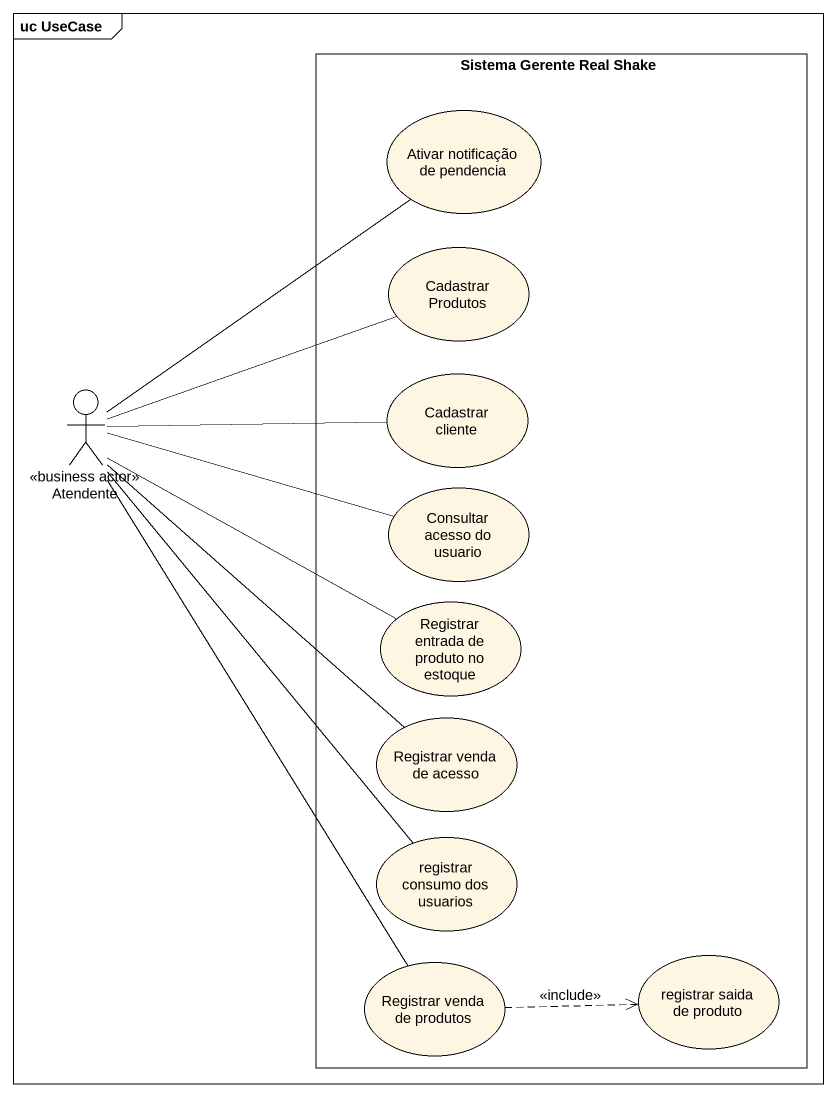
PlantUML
@startuml
mainframe uc UseCase
rectangle "Sistema Gerente Real Shake" as Sistema_Gerente_Real_Shake {
  usecase "Ativar notificação de pendencia" as Ativar_notificação_de
  usecase "Cadastrar Produtos" as Cadastrar_Produtos
  usecase "Cadastrar cliente" as Cadastrar_cliente
  usecase "Consultar acesso do usuario" as Consultar_acesso_do_usuario
  usecase "Registrar entrada de produto no estoque" as Registrar_entrada_de
  usecase "Registrar venda de acesso" as Registrar_venda_de_acesso
  usecase "registrar consumo dos usuarios" as registrar_consumo_dos
  usecase "Registrar venda de produtos" as Registrar_venda_de_produtos
  usecase "registrar saida de produto" as registrar_saida_de_produto
}
actor Atendente <<business actor>>
Atendente -up- Ativar_notificação_de
Atendente -right- Cadastrar_Produtos
Atendente -right- Cadastrar_cliente
Atendente -right- Consultar_acesso_do_usuario
Atendente -right- Registrar_entrada_de
Atendente -- Registrar_venda_de_acesso
Atendente -- registrar_consumo_dos
Atendente -- Registrar_venda_de_produtos
Registrar_venda_de_produtos .right.> registrar_saida_de_produto : <<include>>
@enduml
